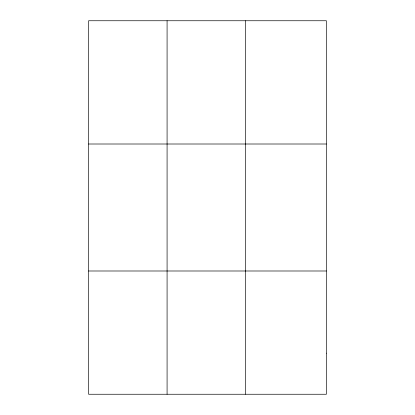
<?xml version="1.0" encoding="UTF-8"?>
<svg xmlns="http://www.w3.org/2000/svg" width="415" height="415" viewBox="0 0 415 415"><rect width="100%" height="100%" fill="white"/><g stroke="black" fill="none" stroke-linecap="round" stroke-linejoin="round"><path stroke-width="0.62" d="M167.079 394.25L167.079 20.75M245.545 394.25L245.545 20.75M88.613 144.005L326.387 144.005M88.613 270.995L326.387 270.995M326.387 353.165L326.387 394.25L88.613 394.25L88.613 20.75L326.387 20.75L326.387 353.165"/></g></svg>
